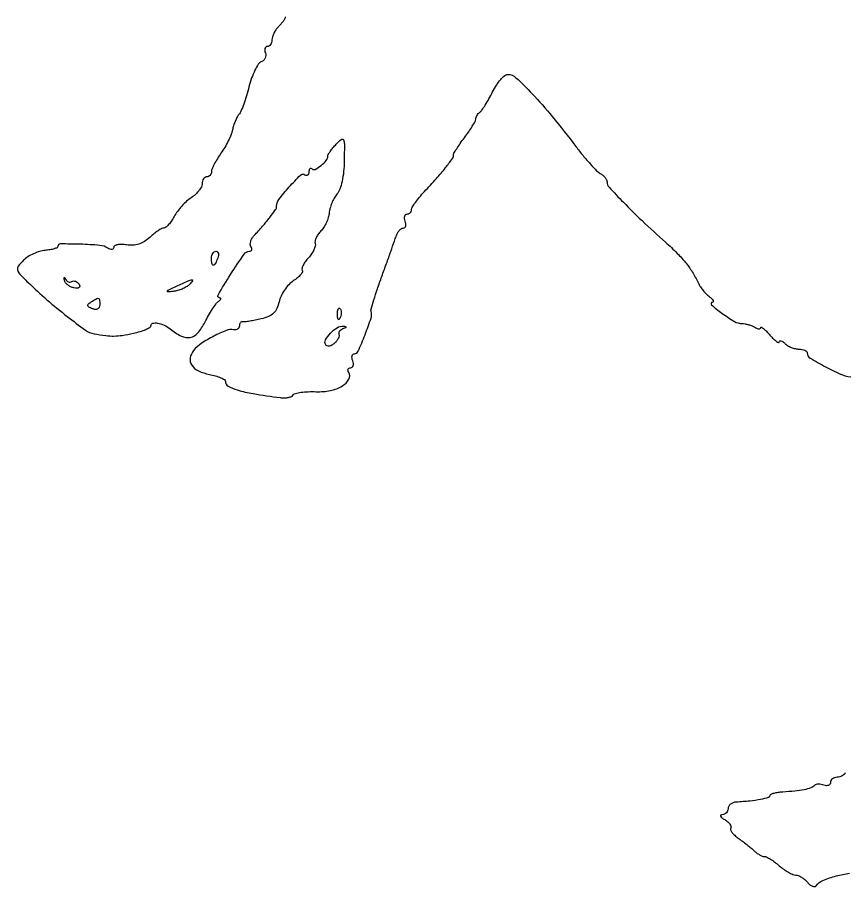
# Model space of a CAD drawing. Extents: x 0 to 356, y 1 to 441.
# Drawn here: x 0.3 to 178, y 32.5 to 219.3 of the extents above; entities that cross this region are included whole.
import ezdxf

# ---------------------------------------------------------------- set-up
doc = ezdxf.new("R2010")
doc.units = 0

msp = doc.modelspace()

# ---------------------------------------------------------------- linework, layer by layer
for points in [[(57.875743, 219.337546, 0.031877), (57.767999, 219, -0.092404), (57.644546, 218.730484, -0.014345), (57.291448, 218.258705, -0.015567), (56.836536, 217.721154, -0.012986), (56.321429, 217.178571, 0.047002), (55.81568, 216.567616, 0.037414), (55.38817, 215.82567, 0.038644), (55.094989, 215.071333, 0.073492), (55, 214.428571, -0.066012), (54.927585, 213.882461, -0.083233), (54.715469, 213.419643, -0.099236), (54.400763, 213.11009, -0.145851), (54.031385, 213, 0.166391), (53.706304, 212.888739, 0.150891), (53.501838, 212.597281, 0.108279), (53.458896, 212.153721, 0.061879), (53.588855, 211.629042, -0.102488), (53.681234, 211.064313, -0.098692), (53.544069, 210.501041, -0.097096), (53.198506, 210.026292, -0.095692), (52.697632, 209.714212, 0.158627), (52.073813, 209.208679, 0.029801), (51.339997, 207.913677, 0.029219), (50.634916, 206.23447, 0.023114), (50.066161, 204.348468, -0.011919), (49.530621, 202.41726, -0.01369), (48.925552, 200.601898, -0.012849), (48.333754, 199.097554, -0.073188), (47.888231, 198.365327, 0.051095), (47.489333, 197.770362, 0.02316), (47.087493, 196.921672, 0.022644), (46.742826, 195.97926, 0.028779), (46.515691, 195.081476, -0.047881), (46.217363, 194.066753, -0.018864), (45.623792, 192.735282, -0.018466), (44.869596, 191.334855, -0.021963), (44.05346, 190.075077, 0.016406), (43.267322, 188.890651, 0.019197), (42.603204, 187.716539, 0.018479), (42.121708, 186.692248, 0.100958), (42, 186.09563, -0.090094), (41.924012, 185.677338, -0.095386), (41.70625, 185.321841, -0.099739), (41.381512, 185.083984, -0.108766), (41, 185, 0.146046), (40.618653, 184.886184, 0.099209), (40.29375, 184.566147, 0.083165), (40.074756, 184.08766, 0.065914), (40, 183.523053, -0.119592), (39.836296, 182.848417, -0.046063), (39.314224, 182.030622, -0.042252), (38.558677, 181.210904, -0.040427), (37.665444, 180.516446, 0.039094), (36.674221, 179.750025, 0.023769), (35.624676, 178.703689, 0.023746), (34.676774, 177.559657, 0.038278), (33.996464, 176.493393, -0.02531), (33.421591, 175.538709, -0.033008), (32.797633, 174.732434, -0.034795), (32.210449, 174.155455, -0.178632), (31.789207, 174, 0.125621), (31.321895, 173.880709, 0.021715), (30.533983, 173.404881, 0.022429), (29.638344, 172.749712, 0.018405), (28.741784, 171.974062, -0.048938), (27.612478, 171.111584, -0.061229), (26.416051, 170.559802, -0.062502), (25.142159, 170.321439, -0.054165), (23.783598, 170.386825, 0.032488), (22.716869, 170.484556, 0.053959), (21.817682, 170.411197, 0.075704), (21.203664, 170.193764, 0.276581), (21, 169.853746, -0.166424), (20.896152, 169.55039, -0.196861), (20.63519, 169.400142, -0.122703), (20.232361, 169.444853, -0.054227), (19.75, 169.685688, 0.122086), (18.014667, 170.277084, 0.013839), (13.840724, 170.518628, 0.008834), (9.559397, 170.571981, 0.41269), (9, 170.009663, -0.298091), (8.845439, 169.773449, -0.031793), (8.198045, 169.538294, -0.030956), (7.316221, 169.338361, -0.019625), (6.269939, 169.210269, 0.053105), (5.084348, 168.983872, 0.034394), (3.777977, 168.486838, 0.034429), (2.554408, 167.816571, 0.053907), (1.620366, 167.064811, 0.031295), (0.509141, 165.805041, 0.219421), (0.328499, 165.027461, 0.139082), (0.769118, 164.181366, 0.01051), (2.600427, 162.321019, 0.014386), (6.656992, 158.591081, 0.013546), (11.001815, 155.02253, 0.010155), (14.965898, 152.069777, 0.109449), (16.795577, 151.292157, 0.013382), (19.276162, 150.899268, 0.035933), (21.05919, 150.794872, 0.036361), (22.826834, 150.947341, 0.01398), (25.25, 151.405054, 0.019116), (26.686899, 151.776361, 0.029052), (27.898438, 152.217499, 0.028472), (28.793097, 152.665456, 0.268609), (29, 153.022807, -0.341689), (29.397803, 153.536957, -0.105281), (30.443272, 153.582987, -0.068801), (31.840716, 153.145843, -0.05896), (33.149118, 152.328558, 0.053018), (35.561556, 150.781611, 0.164258), (37.451672, 150.517863, 0.171277), (39.064195, 151.45451, 0.058733), (40.584523, 153.735133, -0.012049), (41.391208, 155.230396, -0.014024), (42.231079, 156.609885, -0.013069), (43.000485, 157.731952, -0.077647), (43.5, 158.234687, 0.034022), (43.836472, 158.519042, 0.117621), (43.988653, 158.758058, 0.306678), (43.947197, 158.912437, 0.174912), (43.759244, 158.984687, -0.573949), (43.413017, 159.606516, -0.008386), (46.112243, 164.000967, -0.008001), (49.021885, 168.407387, -0.247686), (50.144791, 169, 0.123629), (50.465135, 169.080437, 0.188191), (50.649204, 169.296003, 0.149827), (50.661367, 169.622196, 0.073483), (50.495259, 170.007671, -0.13732), (50.35461, 170.495612, -0.072458), (50.441341, 171.12493, -0.063302), (50.730191, 171.793072, -0.056574), (51.186242, 172.396079, 0.011824), (52.976363, 174.368841, 0.014642), (54.543567, 176.291204, 0.010474), (55.781181, 177.975358, 0.154408), (56, 178.66704, -0.164164), (56.495102, 180.134352, -0.019509), (58.711312, 182.820313, -0.015641), (61.11871, 185.352411, -0.346142), (62.06518, 185.459717, 0.109677), (62.421179, 185.335748, 0.182667), (62.725397, 185.411725, 0.160631), (62.929758, 185.682698, 0.08209), (63, 186.10765, -0.050046), (63.04297, 186.535881, -0.149987), (63.181845, 186.791444, -0.260149), (63.384532, 186.846723, -0.136498), (63.619048, 186.714286, 0.329391), (64.306028, 186.61116, 0.049174), (65.543984, 187.432288, 0.048336), (66.664372, 188.541816, 0.175177), (67, 189.470385, -0.137954), (67.096573, 189.813743, -0.016875), (67.530236, 190.472629, -0.018955), (68.113816, 191.234339, -0.014592), (68.80506, 192.021131, -0.033122), (69.904264, 193.054532, -0.484423), (70.355592, 192.956499, -0.113963), (70.557042, 192.087304, -0.003715), (70.533153, 188.486153, -0.02117), (70.399983, 186.127332, -0.028996), (70.068175, 184.027283, -0.032765), (69.579517, 182.329126, -0.090441), (68.956868, 181.256835, 0.047738), (68.37029, 180.419484, 0.0306), (67.848806, 179.352185, 0.030656), (67.463076, 178.233401, 0.049238), (67.290168, 177.239964, -0.054214), (67.109062, 176.257262, -0.034891), (66.700181, 175.172041, -0.034882), (66.144132, 174.153743, -0.054015), (65.51675, 173.373893, 0.042651), (64.929713, 172.677147, 0.047131), (64.491405, 171.912876, 0.052662), (64.252897, 171.196236, 0.135268), (64.2815, 170.655501, -0.144428), (64.301043, 170.095415, -0.046481), (64.017095, 169.305014, -0.041891), (63.518976, 168.438079, -0.03621), (62.860723, 167.620129, 0.029941), (62.208125, 166.829681, 0.041413), (61.729627, 166.044867, 0.047537), (61.468145, 165.37018, 0.210089), (61.525994, 164.95794, -0.264537), (61.540206, 164.567121, -0.054712), (61.142306, 163.973097, -0.044258), (60.466338, 163.300594, -0.028591), (59.578311, 162.643269, 0.060429), (58.610567, 161.826905, 0.038476), (57.691744, 160.672892, 0.038287), (56.954009, 159.381323, 0.056617), (56.532508, 158.148007, -0.050533), (56.053612, 156.689145, -0.097755), (55.34977, 155.688622, -0.092223), (54.288374, 154.994856, -0.041298), (52.69561, 154.480341, -0.008425), (51.417073, 154.203747, -0.010449), (50.218398, 153.991433, -0.00892), (49.210409, 153.852912, -0.073946), (48.75, 153.866219, 0.143629), (48.464476, 153.835034, 0.122462), (48.220313, 153.654075, 0.100883), (48.056218, 153.345087, 0.071901), (48, 152.956163, -0.12722), (47.90218, 152.577933, -0.124924), (47.632812, 152.291512, -0.10965), (47.227405, 152.143947, -0.081618), (46.75, 152.159333, 0.144737), (45.1983, 152.015569, 0.024915), (42.482536, 150.771108, 0.027949), (39.818101, 149.190633, 0.071824), (38.159914, 147.692685, 0.133478), (37.425943, 146.080987, 0.189119), (37.753819, 144.556688, 0.137836), (39.191378, 143.318171, 0.063025), (41.569269, 142.552983, -0.022431), (42.883676, 142.244806, -0.033736), (43.992223, 141.849423, -0.036016), (44.79514, 141.42932, -0.259806), (45, 141.061676, 0.269626), (45.589561, 140.047863, 0.05737), (47.542894, 139.215721, 0.031573), (50.961489, 138.433335, 0.0074), (56.774321, 137.572265, 0.037852), (57.684364, 137.520705, 0.045105), (58.538664, 137.614386, 0.051033), (59.222018, 137.826782, 0.154691), (59.586867, 138.140554, -0.195819), (60.039559, 138.47095, -0.025064), (61.244817, 138.70727, -0.026277), (62.769783, 138.846362, -0.019058), (64.475146, 138.846882, 0.059637), (67.558291, 139.098177, 0.083282), (70.13577, 140.087937, 0.13062), (71.530904, 141.503287, 0.274609), (71.504741, 142.992329, -0.078698), (71.343457, 143.377551, -0.156629), (71.366773, 143.703997, -0.185028), (71.567625, 143.920484, -0.114731), (71.909598, 144, 0.172457), (72.252873, 144.122029, 0.149855), (72.46628, 144.440625, 0.105471), (72.506416, 144.925826, 0.059765), (72.361626, 145.5, -0.054547), (72.2104, 146.074434, -0.098089), (72.233267, 146.559375, -0.145968), (72.420688, 146.877383, -0.189301), (72.732952, 147, 0.29742), (73.529218, 147.519616, 0.010452), (75.007899, 151.081008, 0.013629), (76.292071, 154.650146, 0.159933), (76.293444, 156.108508, -0.151414), (76.28648, 156.552177, -0.003584), (76.890851, 158.562643, -0.007573), (77.658386, 160.923487, -0.00503), (78.60678, 163.608508, 0.000947), (79.60957, 166.375365, 0.001127), (80.544823, 168.989687, 0.000974), (81.324387, 171.198027, 0.007313), (81.676248, 172.25, -0.048127), (81.962715, 172.919454, -0.055936), (82.360557, 173.485938, -0.064664), (82.803707, 173.872751, -0.14819), (83.22362, 174, 0.179936), (83.552548, 174.122333, 0.148301), (83.753976, 174.440625, 0.102119), (83.786151, 174.925703, 0.057339), (83.638374, 175.5, -0.055937), (83.488865, 176.074366, -0.100118), (83.516384, 176.559375, -0.147206), (83.710807, 176.877514, -0.184534), (84.031385, 177, 0.098712), (84.40105, 177.073699, 0.097867), (84.715469, 177.283622, 0.098021), (84.926042, 177.597046, 0.099366), (85, 177.965522, -0.137492), (85.150015, 178.50075, -0.017928), (85.807812, 179.499542, -0.019768), (86.696933, 180.650436, -0.015352), (87.75, 181.83188, 0.007312), (90.334871, 184.639653, 0.014034), (92.309842, 186.97779, 0.01172), (93.737297, 188.855946, 0.157906), (94, 189.66704, -0.132041), (94.105448, 190.059379, -0.0095), (94.693311, 191.030968, -0.012808), (95.456135, 192.173378, -0.009312), (96.360207, 193.405609, 0.011729), (97.267988, 194.655516, 0.014916), (98.043078, 195.85193, 0.012904), (98.629667, 196.87828, 0.108488), (98.774797, 197.388197, -0.074202), (98.856527, 197.773002, -0.044526), (99.058606, 198.195203, -0.043527), (99.340871, 198.588581, -0.057386), (99.66459, 198.888197, 0.083535), (100.093558, 199.328805, 0.010994), (100.814918, 200.421845, 0.012514), (101.615931, 201.769325, 0.010189), (102.407471, 203.25, -0.026299), (103.235538, 204.685787, -0.034274), (104.146435, 205.898438, -0.036579), (105.012234, 206.763387, -0.179848), (105.648772, 207, -0.188791), (107.428919, 206.303006, -0.016626), (110.93245, 202.839673, -0.018115), (115.226641, 197.960281, -0.009192), (120.28797, 191.533324, 0.009779), (121.845431, 189.560399, 0.011653), (123.392695, 187.76433, 0.010487), (124.757788, 186.314767, 0.071175), (125.53797, 185.718813, -0.048029), (126.097248, 185.331087, -0.048438), (126.570529, 184.844778, -0.052973), (126.894923, 184.337756, -0.116353), (127, 183.892327, 0.187628), (127.431527, 182.782859, 0.007257), (130.507132, 179.523512, 0.011453), (134.507121, 175.59034, 0.006377), (139.54904, 170.974426, -0.015069), (142.09315, 168.562663, -0.027394), (143.997182, 166.422978, -0.031445), (145.47156, 164.311419, -0.030042), (146.694394, 162, 0.04314), (147.067312, 161.337622, 0.022766), (147.634648, 160.58278, 0.02248), (148.290055, 159.85774, 0.03213), (148.938029, 159.281803, -0.026986), (149.479255, 158.810616, -0.076164), (149.781244, 158.41211, -0.22137), (149.796561, 158.160192, -0.298382), (149.615141, 158.031803, 0.675434), (149.424353, 157.503856, 0.02721), (151.622804, 155.743914, 0.020388), (154.390074, 153.931314, 0.133046), (155.975553, 153.484687, -0.041868), (156.650353, 153.421251, -0.026583), (157.419381, 153.240722, -0.026648), (158.160694, 152.980983, -0.043888), (158.75, 152.67567, 0.039343), (159.229768, 152.42156, 0.086009), (159.632812, 152.324274, 0.164228), (159.892371, 152.393406, 0.251337), (160, 152.593993, -0.549971), (160.152097, 152.690445, -0.05817), (160.5875, 152.419468, -0.031502), (161.231551, 151.836227, -0.014369), (162, 151, 0.017211), (162.768785, 150.172892, 0.039825), (163.4125, 149.621945, 0.088688), (163.831056, 149.419047, 0.497089), (164, 149.54699, -0.245906), (164.110037, 149.757199, -0.225665), (164.3525, 149.796928, -0.09238), (164.738352, 149.603003, -0.033874), (165.2, 149.2, 0.062206), (165.790842, 148.740359, 0.039117), (166.57625, 148.3525, 0.038823), (167.422897, 148.08791, 0.056383), (168.2, 148, -0.043381), (168.889077, 147.940101, -0.063119), (169.47125, 147.760341, -0.082777), (169.865396, 147.496019, -0.206587), (170, 147.184141, 0.261235), (170.629359, 146.061759, 0.016435), (174.0485, 144.122968, 0.022468), (177.615897, 142.452063, 0.098594), (179.886155, 142, -0.045347)], [(178.166667, 56.971081, -0.115149), (177.933855, 56.599698, -0.068849), (177.515104, 56.285255, -0.063118), (176.983179, 56.072469, -0.063702), (176.416667, 56, 0.076598), (175.87544, 55.916597, 0.089614), (175.416146, 55.674822, 0.100759), (175.109106, 55.315179, 0.127133), (175, 54.893011, -0.145904), (174.887441, 54.515493, -0.152631), (174.588094, 54.269264, -0.118371), (174.133994, 54.200738, -0.070249), (173.597766, 54.32411, 0.049831), (173.014904, 54.483434, 0.052774), (172.423342, 54.520039, 0.058831), (171.910572, 54.436668, 0.127355), (171.568821, 54.235488, -0.113868), (170.75613, 53.727511, -0.032377), (169.31017, 53.331765, -0.025738), (167.330507, 53.030639, -0.012117), (164.75, 52.836076, 0.021515), (163.696106, 52.736668, 0.034011), (162.807813, 52.551915, 0.037087), (162.16383, 52.318885, 0.295544), (162, 52.065928, -0.337156), (161.675704, 51.639668, -0.020077), (159.998811, 51.247211, -0.022034), (157.698372, 50.909668, -0.010846), (154.75, 50.673477, 0.070936), (154.081216, 50.53799, 0.082422), (153.514062, 50.223727, 0.094024), (153.134004, 49.784086, 0.132096), (153, 49.285714, -0.095639), (152.904812, 48.792621, -0.094843), (152.632812, 48.368746, -0.096099), (152.22705, 48.079344, -0.101248), (151.75, 47.969591, 0.153188), (151.441316, 47.864433, 0.363545), (151.387428, 47.645244, 0.11843), (151.666368, 47.308697, 0.028945), (152.271032, 46.908131, -0.04151), (152.914896, 46.457948, -0.061961), (153.384504, 45.957763, -0.082465), (153.621082, 45.486856, -0.216954), (153.574593, 45.120694, 0.237416), (153.540333, 44.729582, 0.06331), (153.852201, 44.165802, 0.049989), (154.417785, 43.535866, 0.033463), (155.17609, 42.932155, -0.009478), (156.063784, 42.292463, -0.00703), (157.020949, 41.553508, -0.00711), (157.905014, 40.830188, -0.015884), (158.551101, 40.25, 0.031571), (159.11863, 39.771631, 0.031329), (159.743279, 39.367187, 0.032954), (160.333037, 39.08515, 0.095335), (160.775562, 39, -0.118288), (161.26892, 38.881627, -0.021059), (162.101588, 38.4125, -0.021731), (163.049779, 37.765697, -0.01809), (164, 37, 0.023859), (164.972742, 36.234489, 0.025912), (165.988336, 35.5875, 0.026602), (166.908635, 35.128996, 0.102614), (167.530565, 35, -0.096619), (168.091492, 34.890586, -0.041871), (168.772626, 34.545471, -0.039378), (169.457433, 34.044715, -0.042018), (170.039284, 33.452666, 0.046517), (170.57405, 32.918213, 0.077947), (171.119036, 32.594078, 0.114738), (171.585928, 32.522319, 0.218159), (171.911729, 32.702666, -0.134648), (173.373647, 33.854855, -0.035416), (176.220432, 34.826694, -0.033088), (179.11387, 35.389231, -0.207555)]]:
    msp.add_lwpolyline(points, format="xyb")
for points in [[(43.361626, 167.5, -0.02136), (43.112506, 166.925442, -0.030395), (42.839659, 166.440625, -0.030693), (42.579329, 166.087111, -0.222225), (42.393011, 166, -0.289661), (42.241071, 166.096084, -0.046727), (42.115447, 166.440625, -0.039339), (42.028469, 166.925176, -0.024748), (42, 167.5, -0.062722), (42.07223, 168.073532, -0.08088), (42.284531, 168.559375, -0.098158), (42.599211, 168.884506, -0.152681), (42.968615, 169, -0.184534), (43.289193, 168.877514, -0.147206), (43.483616, 168.559375, -0.100118), (43.511135, 168.074366, -0.055937)], [(12.016312, 162.510081, -0.13065), (12.391716, 162.62364, -0.10065), (12.815402, 162.552347, -0.088434), (13.223031, 162.305924, -0.074404), (13.549331, 161.92018, -0.105411), (13.704689, 161.48587, -0.28079), (13.577571, 161.196571, -0.161727), (13.164275, 161.073853, -0.039879), (12.451296, 161.153868, -0.060933), (11.749314, 161.381205, -0.059008), (11.114494, 161.772855, -0.063993), (10.638404, 162.261565, -0.111698), (10.407866, 162.775, -0.013816), (10.328218, 163.233699, -0.241373), (10.375681, 163.372545, -0.481003), (10.472974, 163.359929, -0.021397), (10.66041, 163.018769, 0.086252), (10.919476, 162.664704, 0.102386), (11.269251, 162.44396, 0.111184), (11.6545, 162.390668, 0.117936)], [(37.213567, 161.813567, -0.065551), (36.597197, 161.340625, -0.032375), (35.710726, 160.902703, -0.031452), (34.717227, 160.561038, -0.039791), (33.763567, 160.378808, -0.014178), (32.624529, 160.286443, -0.61186), (32.529298, 160.450792, -0.13753), (32.859333, 160.742851, -0.004323), (34.5, 161.520137, -0.00391), (37.010043, 162.659078, -0.077765), (37.822167, 162.877673, -0.657884), (37.94785, 162.655449, -0.034093)], [(18, 157.531385, -0.093544), (17.891612, 156.957113, -0.176772), (17.583846, 156.608341, -0.15226), (17.084741, 156.509427, -0.065056), (16.416154, 156.670548, -0.027745), (15.631939, 157.02253, -0.234956), (15.410219, 157.325417, -0.265879), (15.531281, 157.657711, -0.034191), (16.166154, 158.123851, -0.009729), (17.35408, 158.844864, -0.212762), (17.749122, 158.88721, -0.305384), (17.960455, 158.617998, -0.01819)], [(69.683114, 154.8125, -0.054073), (69.461564, 154.395823, -0.470617), (69.279315, 154.37858, -0.168741), (69.137993, 154.670344, -0.018894), (69.078947, 155.416667, -0.028489), (69.089945, 156.112848, -0.077125), (69.200665, 156.592839, -0.208169), (69.385309, 156.77538, -0.296942), (69.604167, 156.729167, -0.126455), (69.797407, 156.402231, -0.060344), (69.876576, 155.916927, -0.05415), (69.839148, 155.359369, -0.051402)], [(70.243769, 152.335642, 0.055383), (69.79268, 152.092783, 0.084105), (69.47443, 151.78273, 0.113261), (69.334958, 151.457455, 0.182669), (69.388809, 151.16459, -0.189534), (69.447234, 150.821293, -0.063283), (69.277942, 150.33096, -0.052312), (68.932126, 149.783485, -0.039278), (68.447904, 149.259956, -0.05538), (67.889161, 148.848085, -0.088394), (67.333026, 148.646188, -0.120914), (66.864754, 148.678433, -0.178823), (66.543673, 148.929336, -0.270393), (66.51773, 149.949793, -0.063868), (67.562961, 151.382443, -0.061171), (69.021377, 152.587942, -0.160209), (70.321429, 152.921053, -0.023655), (70.829186, 152.86282, -0.40557), (70.920165, 152.740295, -0.254039), (70.804747, 152.581809, -0.015145)]]:
    msp.add_lwpolyline(points, format="xyb", close=True)

doc.saveas('drawing.dxf')
